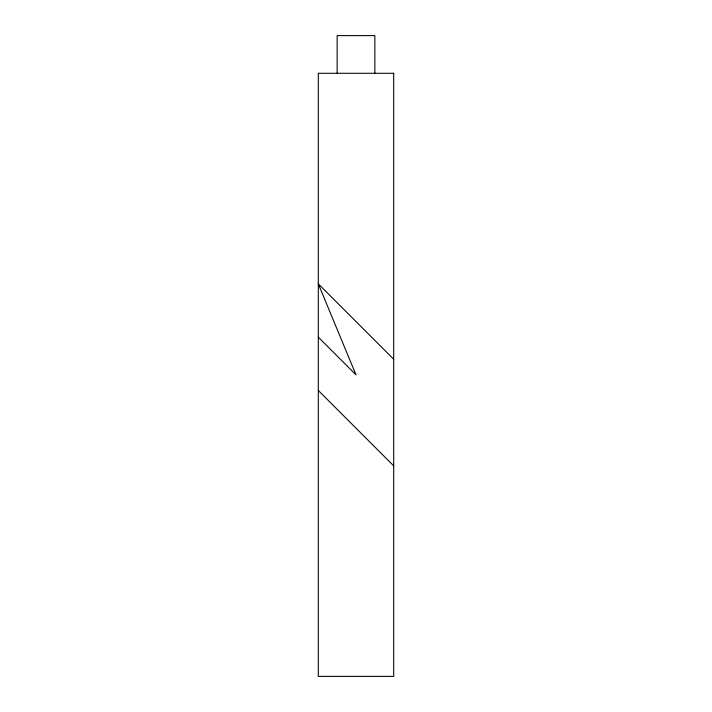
<?xml version="1.0" encoding="UTF-8"?>
<svg xmlns="http://www.w3.org/2000/svg" width="712" height="712" viewBox="0 0 712 712"><rect width="100%" height="100%" fill="white"/><g stroke="black" fill="none" stroke-linecap="round" stroke-linejoin="round"><path stroke-width="1.07" d="M393.692 359.231L318.308 283.848L356 374.85L318.308 337.15M318.308 390.461L393.692 465.853M374.85 73.291L374.85 35.6L337.15 35.6L337.15 73.291M393.692 73.291L318.308 73.291L318.308 676.4L393.692 676.4L393.692 73.291"/></g></svg>
